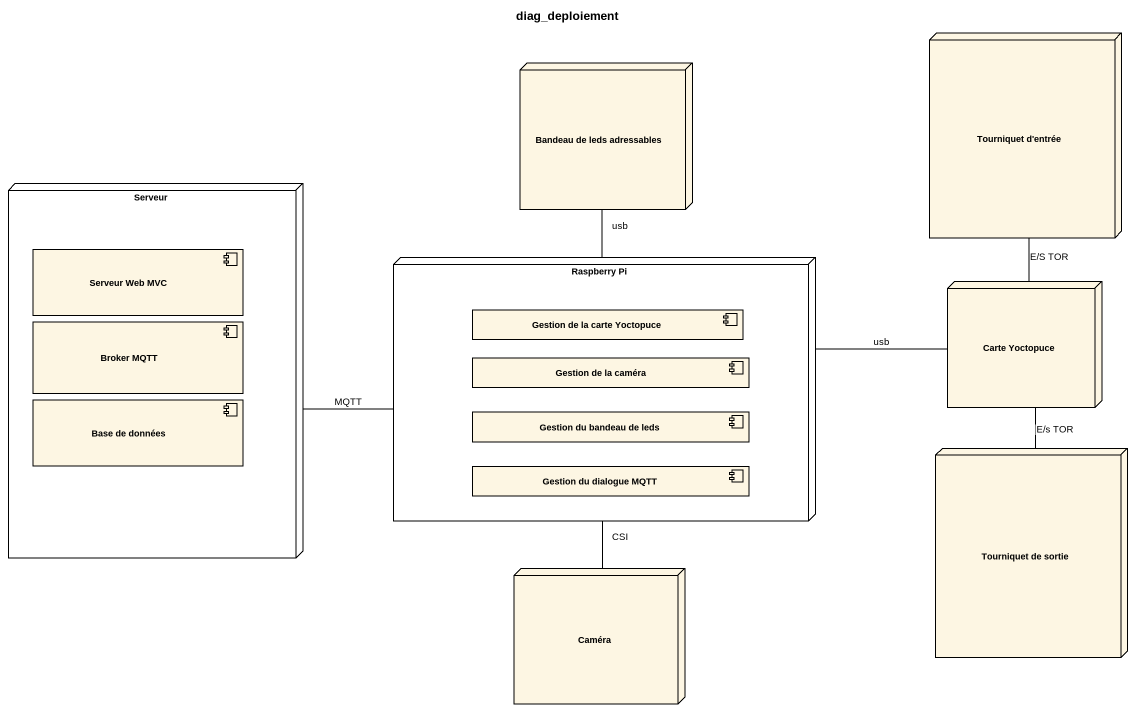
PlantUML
@startuml
title diag_deploiement
node "Tourniquet d'entrée" as Tourniquet_d_entrée
node "Bandeau de leds adressables" as Bandeau_de_leds_adressables
node Serveur {
  component "Serveur Web MVC" as Serveur_Web_MVC
  component "Broker MQTT" as Broker_MQTT
  component "Base de données" as Base_de_données
}
node "Raspberry Pi" as Raspberry_Pi {
  component "Gestion de la carte Yoctopuce" as Gestion_de_la_carte
  component "Gestion de la caméra" as Gestion_de_la_caméra
  component "Gestion du bandeau de leds" as Gestion_du_bandeau_de_leds
  component "Gestion du dialogue MQTT" as Gestion_du_dialogue_MQTT
}
node "Carte Yoctopuce" as Carte_Yoctopuce
node "Tourniquet de sortie" as Tourniquet_de_sortie
node Caméra
Raspberry_Pi -up- Bandeau_de_leds_adressables : usb
Raspberry_Pi -left- Serveur : MQTT
Raspberry_Pi -- Caméra : CSI
Carte_Yoctopuce -up- Tourniquet_d_entrée : E/S TOR
Carte_Yoctopuce -left- Raspberry_Pi : usb
Carte_Yoctopuce -- Tourniquet_de_sortie : E/s TOR
@enduml
